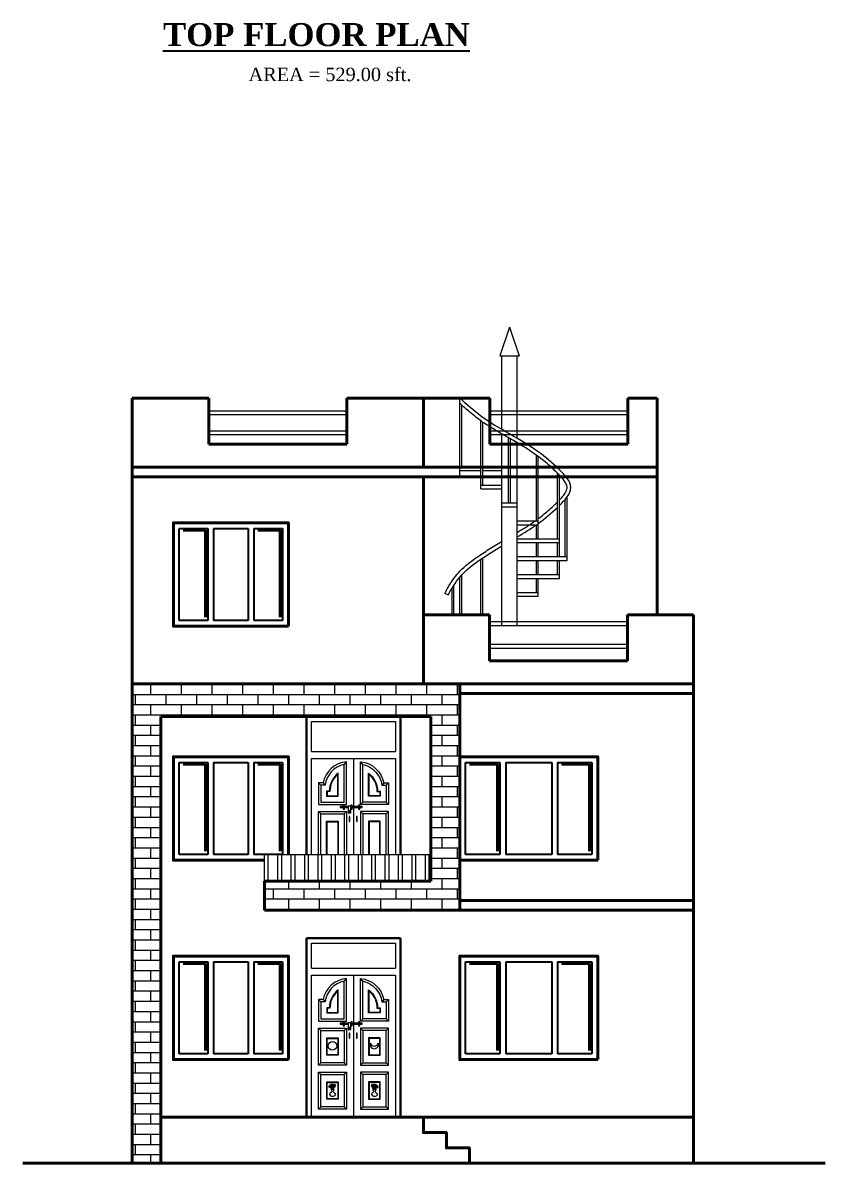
# Model space of a CAD drawing. Header units: feet. Extents: x 4160 to 31260, y -20219 to -1382.
# Drawn here: x 18464 to 18883, y -7778 to -7183 of the extents above; entities that cross this region are included whole.
import ezdxf

# ---------------------------------------------------------------- set-up
doc = ezdxf.new("R2010")
doc.units = ezdxf.units.FT
doc.header["$LTSCALE"] = 50
doc.header["$MEASUREMENT"] = 0
for name, color, linetype, lineweight in [('DIMENSION', 142, 'Continuous', 13), ('DOOR ELEVATION', 21, 'Continuous', 15), ('elevation', 201, 'Continuous', 30), ('Text1', 3, 'Continuous', 25), ('wall', 6, 'Continuous', 40), ('WINDOW ELEVATION', 140, 'Continuous', 18)]:
    doc.layers.add(name, color=color, linetype=linetype, lineweight=lineweight)
doc.layers.add('Hatch', color=30, linetype='Continuous')
doc.layers.add('Text', color=7, linetype='Continuous')
doc.styles.add('7 INCH', font='times.ttf', dxfattribs={"height": 7})

# ---------------------------------------------------------------- blocks, each defined once
blk = doc.blocks.new('fgd111')
at = {"layer": 'DOOR ELEVATION'}
for p, q in [((7386.74, -2949.91), (7387.88, -2948.6)), ((7387.88, -2948.6), (7387.88, -2948.6)), ((7391.31, -2946.91), (7391.31, -3015.96)), ((7395.88, -2949.91), (7394.74, -2948.6)), ((7394.74, -2948.6), (7394.74, -2948.6)), ((7374.17, -2958.88), (7375.31, -2960.02)), ((7376.45, -2958.88), (7377.28, -2960.02)), ((7406.17, -2958.88), (7405.34, -2960.02)), ((7408.45, -2958.88), (7407.31, -2960.02)), ((7374.17, -2972.86), (7375.31, -2974.01)), ((7387.88, -2972.86), (7386.74, -2974.01)), ((7394.74, -2969.44), (7395.88, -2968.29)), ((7394.74, -2972.86), (7395.88, -2974.01)), ((7407.31, -2968.29), (7408.45, -2969.44)), ((7408.45, -2972.86), (7407.31, -2974.01)), ((7375.31, -2989.84), (7374.17, -2990.98)), ((7387.88, -2990.98), (7386.74, -2989.84)), ((7394.74, -2990.98), (7395.88, -2989.84)), ((7407.31, -2989.84), (7408.45, -2990.98)), ((7374.17, -2994.41), (7375.31, -2995.56)), ((7387.88, -2994.41), (7386.74, -2995.56)), ((7394.74, -2994.41), (7395.88, -2995.56)), ((7408.45, -2994.41), (7407.31, -2995.56)), ((7379.86, -3002), (7379.1, -3001.58)), ((7379.8, -3001.7), (7379.35, -3000.97)), ((7379.8, -3001.7), (7379.55, -3001.63)), ((7380.48, -3001.51), (7379.62, -3001.02)), ((7380.36, -3001.51), (7379.68, -3001.2)), ((7379.99, -3001.02), (7379.74, -3000.71)), ((7380.23, -3000.77), (7379.86, -3000.65)), ((7379.99, -3001.51), (7379.86, -3001.45)), ((7379.99, -3001.02), (7380.17, -3000.58)), ((7379.99, -3001.51), (7379.99, -3001.02)), ((7380.11, -3002.07), (7379.99, -3001.51)), ((7380.23, -3000.77), (7380.48, -3000.46)), ((7381.1, -3001.57), (7380.23, -3000.77)), ((7380.48, -3001.51), (7380.36, -3001.51)), ((7380.43, -3000.96), (7380.68, -3000.76)), ((7380.48, -3001.51), (7381.1, -3000.83)), ((7380.79, -3002.56), (7380.48, -3001.51)), ((7380.54, -3000.57), (7380.49, -3000.28)), ((7380.65, -3000.66), (7380.54, -3000.57)), ((7380.7, -3000.59), (7380.59, -3000.39)), ((7380.6, -3001.11), (7380.61, -3000.69)), ((7380.61, -3000.69), (7380.78, -3000.49)), ((7380.61, -3000.95), (7380.79, -3000.79)), ((7380.68, -3000.76), (7380.8, -3000.19)), ((7381.1, -3000.83), (7380.79, -3000.34)), ((7380.79, -3000.79), (7380.88, -3000.58)), ((7380.93, -3000.57), (7380.99, -3000.21)), ((7381.22, -3000.58), (7381.04, -3000.52)), ((7381.04, -3002.13), (7381.1, -3001.57)), ((7381.1, -3000.83), (7381.47, -3000.65)), ((7381.16, -3001.51), (7381.22, -3001.2)), ((7381.28, -3002), (7381.16, -3001.51)), ((7381.22, -3000.58), (7381.34, -3000.4)), ((7381.53, -3001.02), (7381.22, -3000.58)), ((7381.22, -3001.2), (7381.65, -3000.95)), ((7381.49, -3000.83), (7381.44, -3000.37)), ((7381.47, -3000.65), (7381.65, -3000.34)), ((7381.71, -3001.15), (7381.49, -3000.82)), ((7381.78, -3001.45), (7381.59, -3000.58)), ((7381.65, -3000.95), (7382.02, -3000.46)), ((7381.71, -3000.72), (7381.78, -3000.34)), ((7381.79, -3000.95), (7381.71, -3000.72)), ((7381.71, -3002.44), (7381.78, -3001.45)), ((7381.78, -3001.08), (7381.84, -3000.52)), ((7382.02, -3001.76), (7381.78, -3001.08)), ((7381.9, -3001.88), (7382.27, -3001.57)), ((7382.08, -3000.3), (7382.14, -3000.47)), ((7382.09, -3001.73), (7382.19, -3001.42)), ((7382.12, -3000.65), (7382.16, -3000.37)), ((7382.19, -3001.42), (7382.12, -3000.65)), ((7382.13, -3000.62), (7382.22, -3000.49)), ((7382.14, -3000.54), (7382.26, -3000.4)), ((7382.15, -3000.45), (7382.32, -3000.28)), ((7382.16, -3000.37), (7382.25, -3000.3)), ((7382.19, -3001.42), (7382.32, -3001.03)), ((7382.27, -3001.57), (7382.33, -3001.14)), ((7382.27, -3001.57), (7382.52, -3001.2)), ((7382.32, -3001.03), (7382.62, -3000.76)), ((7382.33, -3001.14), (7382.52, -3000.89)), ((7382.39, -3001.39), (7382.46, -3001.14)), ((7382.46, -3001.14), (7382.58, -3001.02)), ((7400.3, -3001.03), (7400, -3000.76)), ((7400.16, -3001.14), (7400.04, -3001.02)), ((7400.29, -3001.14), (7400.1, -3000.89)), ((7400.35, -3001.57), (7400.1, -3001.2)), ((7400.22, -3001.39), (7400.16, -3001.14)), ((7400.47, -3000.45), (7400.29, -3000.28)), ((7400.35, -3001.57), (7400.29, -3001.14)), ((7400.43, -3001.42), (7400.3, -3001.03)), ((7400.72, -3001.88), (7400.35, -3001.57)), ((7400.46, -3000.37), (7400.36, -3000.3)), ((7400.47, -3000.54), (7400.36, -3000.4)), ((7400.49, -3000.62), (7400.4, -3000.49)), ((7400.43, -3001.42), (7400.5, -3000.65)), ((7400.53, -3001.73), (7400.43, -3001.42)), ((7400.5, -3000.65), (7400.46, -3000.37)), ((7400.54, -3000.3), (7400.48, -3000.47)), ((7400.97, -3000.95), (7400.6, -3000.46)), ((7400.6, -3001.76), (7400.84, -3001.08)), ((7400.84, -3001.08), (7400.78, -3000.52)), ((7400.83, -3000.95), (7400.91, -3000.72)), ((7400.91, -3000.72), (7400.84, -3000.34)), ((7400.84, -3001.45), (7401.03, -3000.58)), ((7400.9, -3002.44), (7400.84, -3001.45)), ((7400.91, -3001.15), (7401.13, -3000.82)), ((7401.15, -3000.65), (7400.97, -3000.34)), ((7401.4, -3001.2), (7400.97, -3000.95)), ((7401.09, -3001.02), (7401.4, -3000.58)), ((7401.13, -3000.83), (7401.18, -3000.37)), ((7401.52, -3000.83), (7401.15, -3000.65)), ((7401.4, -3000.58), (7401.27, -3000.4)), ((7401.34, -3002), (7401.46, -3001.51)), ((7401.4, -3000.58), (7401.58, -3000.52)), ((7401.46, -3001.51), (7401.4, -3001.2)), ((7401.52, -3000.83), (7401.83, -3000.34)), ((7401.52, -3001.57), (7402.38, -3000.77)), ((7402.14, -3001.51), (7401.52, -3000.83)), ((7401.58, -3002.13), (7401.52, -3001.57)), ((7401.69, -3000.57), (7401.63, -3000.21)), ((7401.83, -3000.79), (7401.74, -3000.58)), ((7401.94, -3000.76), (7401.82, -3000.19)), ((7402.01, -3000.95), (7401.83, -3000.79)), ((7401.83, -3002.56), (7402.14, -3001.51)), ((7402, -3000.69), (7401.84, -3000.49)), ((7401.92, -3000.59), (7402.03, -3000.39)), ((7402.19, -3000.96), (7401.94, -3000.76)), ((7401.97, -3000.66), (7402.08, -3000.57)), ((7402.02, -3001.11), (7402, -3000.69)), ((7402.08, -3000.57), (7402.13, -3000.28)), ((7402.38, -3000.77), (7402.14, -3000.46)), ((7402.14, -3001.51), (7403, -3001.02)), ((7402.14, -3001.51), (7402.26, -3001.51)), ((7402.26, -3001.51), (7402.94, -3001.2)), ((7402.38, -3000.77), (7402.76, -3000.65)), ((7402.63, -3001.02), (7402.45, -3000.58)), ((7402.51, -3002.07), (7402.63, -3001.51)), ((7402.63, -3001.02), (7402.88, -3000.71)), ((7402.63, -3001.51), (7402.63, -3001.02)), ((7402.63, -3001.51), (7402.76, -3001.45)), ((7402.76, -3002), (7403.51, -3001.58)), ((7402.82, -3001.7), (7403.27, -3000.97)), ((7402.82, -3001.7), (7403.06, -3001.63)), ((7379.86, -3002), (7379.17, -3001.93)), ((7380.11, -3002.07), (7379.8, -3001.7)), ((7380.05, -3002.19), (7379.8, -3002.19)), ((7380.23, -3002.37), (7379.86, -3002)), ((7380.23, -3002.37), (7380.11, -3002.07)), ((7380.48, -3002.5), (7380.23, -3002.37)), ((7380.67, -3002.81), (7380.48, -3002.5)), ((7381.04, -3002.99), (7380.67, -3002.81)), ((7380.79, -3002.56), (7381.04, -3002.13)), ((7381.04, -3002.87), (7380.79, -3002.56)), ((7381.04, -3002.99), (7381.59, -3002.74)), ((7381.04, -3002.99), (7381.34, -3002.74)), ((7381.04, -3002.99), (7381.04, -3002.87)), ((7381.41, -3002.44), (7381.28, -3002)), ((7381.34, -3002.74), (7381.41, -3002.44)), ((7381.59, -3002.74), (7381.9, -3001.88)), ((7401.03, -3002.74), (7400.72, -3001.88)), ((7401.58, -3002.99), (7401.03, -3002.74)), ((7401.21, -3002.44), (7401.34, -3002)), ((7401.27, -3002.74), (7401.21, -3002.44)), ((7401.58, -3002.99), (7401.27, -3002.74)), ((7401.83, -3002.56), (7401.58, -3002.13)), ((7401.58, -3002.87), (7401.83, -3002.56)), ((7401.58, -3002.99), (7401.95, -3002.81)), ((7401.58, -3002.99), (7401.58, -3002.87)), ((7401.95, -3002.81), (7402.14, -3002.5)), ((7402.14, -3002.5), (7402.38, -3002.37)), ((7402.38, -3002.37), (7402.76, -3002)), ((7402.38, -3002.37), (7402.51, -3002.07)), ((7402.51, -3002.07), (7402.82, -3001.7)), ((7402.57, -3002.19), (7402.82, -3002.19)), ((7402.76, -3002), (7403.45, -3001.93)), ((7375.31, -3011.39), (7374.17, -3012.53)), ((7387.88, -3012.53), (7386.74, -3011.39)), ((7394.74, -3012.53), (7395.88, -3011.39)), ((7407.31, -3011.39), (7408.45, -3012.53))]:
    blk.add_line(p, q, dxfattribs=at)
for points in [[(7387.88, -2969.44), (7387.88, -2948.6, 0.33491), (7376.45, -2958.88), (7374.17, -2958.88), (7374.17, -2969.44)], [(7386.74, -2968.29), (7386.74, -2949.91, 0.327311), (7377.43, -2960.02), (7375.31, -2960.02), (7375.31, -2968.29)], [(7394.74, -2969.44), (7394.74, -2948.6, -0.33491), (7406.17, -2958.88), (7408.45, -2958.88), (7408.45, -2969.44)], [(7395.88, -2968.29), (7395.88, -2949.91, -0.327311), (7405.19, -2960.02), (7407.31, -2960.02), (7407.31, -2968.29)], [(7383.88, -2965.44), (7383.88, -2954.19, 0.238492), (7379.49, -2962.88), (7378.17, -2962.88), (7378.17, -2965.44)], [(7383.59, -2965.15), (7383.59, -2954.77, 0.231176), (7379.78, -2963.17), (7378.45, -2963.17), (7378.45, -2965.15)], [(7398.74, -2965.44), (7398.74, -2954.19, -0.238492), (7403.13, -2962.88), (7404.45, -2962.88), (7404.45, -2965.44)], [(7399.02, -2965.15), (7399.02, -2954.77, -0.231176), (7402.84, -2963.17), (7404.17, -2963.17), (7404.17, -2965.15)]]:
    blk.add_lwpolyline(points, format="xyb", close=True, dxfattribs=at)
for points in [[(7374.17, -2990.98), (7374.17, -2972.86), (7387.88, -2972.86), (7387.88, -2990.98)], [(7386.85, -2969.78), (7386.32, -2969.78), (7386.32, -2971.69), (7386.85, -2971.69)], [(7390.04, -2970.26), (7388.77, -2970.26), (7388.77, -2973.62), (7390.04, -2973.62)], [(7389.5, -2972.4), (7389.34, -2972.4), (7389.34, -2973.13), (7389.5, -2973.13)], [(7390.63, -2969.78), (7390.1, -2969.78), (7390.1, -2971.69), (7390.63, -2971.69)], [(7394.36, -2969.78), (7393.83, -2969.78), (7393.83, -2971.69), (7394.36, -2971.69)], [(7408.45, -2990.98), (7408.45, -2972.86), (7394.74, -2972.86), (7394.74, -2990.98)], [(7375.31, -2989.84), (7375.31, -2974.01), (7386.74, -2974.01), (7386.74, -2989.84)], [(7378.17, -2977.64), (7383.88, -2977.64), (7383.88, -2986.21), (7378.17, -2986.21)], [(7378.45, -2977.92), (7383.59, -2977.92), (7383.59, -2985.92), (7378.45, -2985.92)], [(7389.56, -2975.37), (7389.28, -2975.37), (7389.28, -2977.8), (7389.56, -2977.8)], [(7393.1, -2975.37), (7392.81, -2975.37), (7392.81, -2977.8), (7393.1, -2977.8)], [(7407.31, -2989.84), (7407.31, -2974.01), (7395.88, -2974.01), (7395.88, -2989.84)], [(7404.45, -2977.64), (7398.74, -2977.64), (7398.74, -2986.21), (7404.45, -2986.21)], [(7404.17, -2977.92), (7399.02, -2977.92), (7399.02, -2985.92), (7404.17, -2985.92)], [(7374.17, -3012.53), (7374.17, -2994.41), (7387.88, -2994.41), (7387.88, -3012.53)], [(7375.31, -3011.39), (7375.31, -2995.56), (7386.74, -2995.56), (7386.74, -3011.39)], [(7408.45, -3012.53), (7408.45, -2994.41), (7394.74, -2994.41), (7394.74, -3012.53)], [(7407.31, -3011.39), (7407.31, -2995.56), (7395.88, -2995.56), (7395.88, -3011.39)], [(7383.88, -3007.76), (7378.17, -3007.76), (7378.17, -2999.19), (7383.88, -2999.19)], [(7383.59, -3007.47), (7378.45, -3007.47), (7378.45, -2999.47), (7383.59, -2999.47)], [(7398.74, -3007.76), (7404.45, -3007.76), (7404.45, -2999.19), (7398.74, -2999.19)], [(7399.02, -3007.47), (7404.17, -3007.47), (7404.17, -2999.47), (7399.02, -2999.47)]]:
    blk.add_lwpolyline(points, close=True, dxfattribs=at)
for points in [[(7386.32, -2970.45), (7384.73, -2970.45), (7384.73, -2970.9), (7386.32, -2970.9)], [(7388.77, -2970.45), (7386.85, -2970.45)], [(7386.85, -2970.9), (7388.77, -2970.9)], [(7390.1, -2970.45), (7390.04, -2970.45)], [(7390.04, -2970.9), (7390.1, -2970.9)], [(7393.83, -2970.45), (7390.63, -2970.45)], [(7390.63, -2970.9), (7393.83, -2970.9)], [(7394.36, -2970.9), (7395.55, -2970.9), (7395.55, -2970.45), (7394.36, -2970.45)]]:
    blk.add_lwpolyline(points, dxfattribs=at)
blk.add_circle((7381, -2981.6), 2.13, dxfattribs=at)
for centre, radius, start, end in [((7401.48, -2980.87), 2.13, 162.1563, 17.8437), ((7401.48, -2979.57), 2.13, 197.8437, 342.1563), ((7381.04, -3001.23), 4.98, 258.8313, 281.1687), ((7401.58, -3001.23), 4.98, 258.8313, 281.1687)]:
    blk.add_arc(centre, radius, start, end, dxfattribs=at)
blk.add_ellipse((7381.04, -3002.92), major_axis=(-0.701, 0), ratio=0.098223, dxfattribs=at)
at = {"layer": 'DOOR ELEVATION', "extrusion": (0, 0, -1)}
blk.add_ellipse((7401.58, -3002.92), major_axis=(0.701, 0), ratio=0.098223, dxfattribs=at)
at = {"layer": 'DOOR ELEVATION'}
for points in [[(7380.34, -3002.92), (7380.34, -3003.25), (7380.67, -3003.82), (7380.4, -3004.46), (7379.6, -3005.16), (7380.07, -3006.12)], [(7381.74, -3002.92), (7381.74, -3003.25), (7381.4, -3003.82), (7381.67, -3004.46), (7382.47, -3005.16), (7382, -3006.12)], [(7400.88, -3002.92), (7400.88, -3003.25), (7401.21, -3003.82), (7400.95, -3004.46), (7400.15, -3005.16), (7400.62, -3006.12)], [(7402.28, -3002.92), (7402.28, -3003.25), (7401.95, -3003.82), (7402.22, -3004.46), (7403.01, -3005.16), (7402.55, -3006.12)]]:
    blk.add_spline(points, degree=3, dxfattribs=at)
at = {"layer": 'elevation'}
for p, q in [((7414.31, -2928.74), (7368.31, -2928.74)), ((7368.31, -2928.74), (7368.31, -3016.53)), ((7414.31, -3016.53), (7414.31, -2928.74)), ((7368.31, -3016.53), (7370.74, -3016.53)), ((7411.88, -3016.53), (7414.31, -3016.53))]:
    blk.add_line(p, q, dxfattribs=at)
at = {"layer": 'WINDOW ELEVATION'}
for p, q in [((7370.74, -2943.48), (7370.74, -2931.17)), ((7370.74, -2931.17), (7411.88, -2931.17)), ((7411.88, -2931.17), (7411.88, -2943.48)), ((7370.74, -2943.48), (7411.88, -2943.48)), ((7370.74, -3016.53), (7370.74, -2946.91)), ((7370.74, -2946.91), (7411.88, -2946.91)), ((7411.88, -2946.91), (7411.88, -3016.53))]:
    blk.add_line(p, q, dxfattribs=at)
blk = doc.blocks.new('*U143')
at = {"layer": 'DIMENSION', "ltscale": 0.1}
for p, q in [((-2, -7), (-2, 7)), ((0, -7), (0, 7))]:
    blk.add_line(p, q, dxfattribs=at)
blk = doc.blocks.new('*U144')
at = {"layer": 'DIMENSION', "color": 0, "linetype": 'ByBlock', "lineweight": -2, "transparency": 16777216}
for p in [(12437.2, -7979.48), (12444.2, -7979.48), (12451.2, -7979.48), (12458.2, -7979.48), (12465.2, -7979.48), (12472.2, -7979.48), (12479.2, -7979.48), (12486.2, -7979.48), (12493.2, -7979.48), (12500.2, -7979.48), (12507.2, -7979.48), (12514.2, -7979.48), (12521.2, -7979.48)]:
    blk.add_blockref('*U143', p, dxfattribs=at)

msp = doc.modelspace()

# ---------------------------------------------------------------- hatches: boundary and pattern name
at = {"layer": 'DIMENSION', "ltscale": 0.1}
h = msp.add_hatch(dxfattribs=at)
h.set_pattern_fill('AR-BRSTD', color=256, scale=2)
h.set_pattern_definition([(0, (6155.155, 355.908), (0, 5.334), []), (90, (6155.155, 355.908), (-8, 5.334), [5.334, -5.334])])
h.paths.add_polyline_path([(18521.33, -7527.57), (18521.33, -7777.57), (18536.33, -7777.57), (18536.33, -7544.57), (18677.25, -7544.57), (18677.25, -7630.57), (18590.36, -7630.57), (18590.36, -7645.57), (18692.25, -7645.57), (18692.25, -7544.57), (18692.25, -7527.57)])

# ---------------------------------------------------------------- linework, layer by layer
at = {"color": 1, "lineweight": 5}
for p, q in [((18718.25, -7341.57), (18713.25, -7356.57)), ((18718.25, -7341.57), (18723.25, -7356.57)), ((18713.25, -7356.57), (18723.25, -7356.57)), ((18714.25, -7394.94), (18714.25, -7356.57)), ((18722.25, -7399.55), (18722.25, -7356.57)), ((18714.25, -7497.04), (18714.25, -7397.25)), ((18722.25, -7497.04), (18722.25, -7401.87))]:
    msp.add_line(p, q, dxfattribs=at)
at = {"lineweight": 5}
for p, q in [((18692.27, -7416.57), (18692.27, -7378.57)), ((18693.27, -7414.57), (18693.27, -7382.17)), ((18703.25, -7425.9), (18703.25, -7390.37)), ((18704.25, -7423.9), (18704.25, -7391.07)), ((18717.75, -7433.24), (18717.75, -7399.25)), ((18718.75, -7433.24), (18718.75, -7399.83)), ((18732.25, -7442.57), (18732.25, -7408.31)), ((18733.25, -7451.9), (18733.25, -7409.05)), ((18703.25, -7414.57), (18692.27, -7414.57)), ((18714.25, -7414.57), (18704.25, -7414.57)), ((18703.25, -7416.57), (18692.27, -7416.57)), ((18714.25, -7416.57), (18704.25, -7416.57)), ((18743.23, -7451.9), (18743.23, -7417.72)), ((18744.23, -7461.24), (18744.23, -7418.72)), ((18703.25, -7423.9), (18714.25, -7423.9)), ((18703.25, -7425.9), (18714.25, -7425.9)), ((18714.25, -7433.24), (18722.25, -7433.24)), ((18747.25, -7461.24), (18747.25, -7431.42)), ((18748.25, -7463.24), (18748.25, -7430.17)), ((18714.25, -7435.24), (18722.25, -7435.24)), ((18722.25, -7442.57), (18733.25, -7442.57)), ((18722.25, -7444.57), (18733.25, -7444.57)), ((18732.25, -7451.9), (18732.25, -7444.57)), ((18722.25, -7451.9), (18744.23, -7451.9)), ((18722.25, -7453.9), (18744.23, -7453.9)), ((18732.25, -7461.24), (18732.25, -7453.9)), ((18733.25, -7461.24), (18733.25, -7453.9)), ((18743.23, -7461.24), (18743.23, -7453.9)), ((18703.25, -7491.57), (18703.25, -7462.57)), ((18704.25, -7491.57), (18704.25, -7461.89)), ((18722.25, -7461.24), (18748.25, -7461.24)), ((18722.25, -7463.24), (18748.25, -7463.24)), ((18732.25, -7470.57), (18732.25, -7463.24)), ((18733.25, -7470.57), (18733.25, -7463.24)), ((18743.23, -7470.57), (18743.23, -7463.24)), ((18744.23, -7472.57), (18744.23, -7463.24)), ((18692.27, -7491.57), (18692.27, -7471.9)), ((18693.27, -7491.57), (18693.27, -7470.76)), ((18722.25, -7470.57), (18744.23, -7470.57)), ((18722.25, -7472.57), (18744.23, -7472.57)), ((18732.25, -7479.9), (18732.25, -7472.57)), ((18733.25, -7481.9), (18733.25, -7472.57)), ((18684.51, -7480.25), (18686.25, -7481.24)), ((18688.25, -7491.57), (18688.25, -7477.75)), ((18689.25, -7491.57), (18689.25, -7476.11)), ((18722.25, -7479.9), (18733.25, -7479.9)), ((18722.25, -7481.9), (18733.25, -7481.9))]:
    msp.add_line(p, q, dxfattribs=at)
at = {"color": 2, "lineweight": 5}
for points, knots in [([(18744.23, -7434.57), (18747.14, -7431.74), (18753.37, -7425.24), (18743.1, -7414.5), (18732.85, -7405.69), (18718.22, -7397.16), (18703.78, -7389.03), (18695.84, -7381.81), (18692.27, -7378.57)], [75.262079, 75.262079, 75.262079, 75.262079, 86.368038, 97.473998, 111.885391, 129.552057, 147.218724, 161.630117, 161.630117, 161.630117, 161.630117]), ([(18744.23, -7431.75), (18744.27, -7431.71), (18744.31, -7431.67), (18745.17, -7430.79), (18745.93, -7429.94), (18747.05, -7428.45), (18747.45, -7427.81), (18747.96, -7426.74), (18748.11, -7426.31), (18748.23, -7425.66), (18748.26, -7425.42), (18748.25, -7424.96), (18748.22, -7424.72), (18748.06, -7423.96), (18747.83, -7423.4), (18747.16, -7422.19), (18746.71, -7421.55), (18745.67, -7420.25), (18745.08, -7419.6), (18743.91, -7418.38), (18743.33, -7417.81), (18742.19, -7416.71), (18741.63, -7416.17), (18739.97, -7414.61), (18738.88, -7413.63), (18735.63, -7410.84), (18733.48, -7409.16), (18728.86, -7405.93), (18726.41, -7404.37), (18721.48, -7401.39), (18719.01, -7399.97), (18714.07, -7397.14), (18711.59, -7395.73), (18707.48, -7393.22), (18705.83, -7392.16), (18703.08, -7390.26), (18701.96, -7389.44), (18699.77, -7387.76), (18698.7, -7386.89), (18695.81, -7384.46), (18694.03, -7382.86), (18692.27, -7381.27)], [77.08352, 77.08352, 77.08352, 77.08352, 77.242412, 77.242412, 80.515182, 80.515182, 83.138564, 83.138564, 85.158074, 85.158074, 86.444492, 86.444492, 87.73091, 87.73091, 90.274846, 90.274846, 92.818782, 92.818782, 95.362719, 95.362719, 97.574631, 97.574631, 99.786544, 99.786544, 104.210369, 104.210369, 113.05802, 113.05802, 121.90567, 121.90567, 130.374239, 130.374239, 138.842807, 138.842807, 144.634712, 144.634712, 148.693251, 148.693251, 152.751791, 152.751791, 159.822746, 159.822746, 159.822746, 159.822746]), ([(18733.25, -7441.42), (18734.31, -7440.64), (18735.34, -7439.83), (18738.18, -7437.49), (18739.97, -7435.88), (18742.26, -7433.7), (18742.68, -7433.29), (18743.15, -7432.83), (18743.19, -7432.79), (18743.23, -7432.75)], [62.378398, 62.378398, 62.378398, 62.378398, 66.574405, 66.574405, 73.969642, 73.969642, 75.606027, 75.606027, 75.772325, 75.772325, 75.772325, 75.772325]), ([(18722.25, -7448.57), (18723.89, -7447.59), (18725.52, -7446.61), (18728.36, -7444.82), (18729.59, -7444.01), (18731.28, -7442.85), (18731.77, -7442.51), (18732.25, -7442.16)], [48.950943, 48.950943, 48.950943, 48.950943, 54.647719, 54.647719, 59.179168, 59.179168, 61.066304, 61.066304, 61.066304, 61.066304]), ([(18684.51, -7480.25), (18684.79, -7479.76), (18685.07, -7479.27), (18685.91, -7477.78), (18686.49, -7476.79), (18687.78, -7474.68), (18688.51, -7473.56), (18689.77, -7471.83), (18690.25, -7471.21), (18691.87, -7469.27), (18693.07, -7468.04), (18695.84, -7465.53), (18697.42, -7464.28), (18700.14, -7462.28), (18701.27, -7461.5), (18703.52, -7459.97), (18704.65, -7459.22), (18708.05, -7457.03), (18710.34, -7455.62), (18713.17, -7453.92), (18713.71, -7453.6), (18714.25, -7453.27)], [0, 0, 0, 0, 1.677595, 1.677595, 5.032785, 5.032785, 8.888708, 8.888708, 11.136771, 11.136771, 16.040783, 16.040783, 21.828495, 21.828495, 25.8367, 25.8367, 29.844905, 29.844905, 37.861316, 37.861316, 39.737638, 39.737638, 39.737638, 39.737638]), ([(18686.25, -7481.24), (18688.09, -7477.98), (18692.3, -7470.51), (18702.81, -7462.63), (18710.53, -7457.83), (18714.25, -7455.6)], [0, 0, 0, 0, 11.105959, 25.517352, 38.547817, 38.547817, 38.547817, 38.547817])]:
    msp.add_open_spline(points, degree=3, knots=knots, dxfattribs=at)
for points in [[(18733.25, -7443.9), (18736.71, -7441.42), (18739.85, -7438.76), (18743.23, -7435.53)], [(18722.25, -7450.89), (18725.7, -7448.86), (18729.13, -7446.78), (18732.31, -7444.57)]]:
    msp.add_open_spline(points, degree=3, dxfattribs=at)
at = {"layer": 'DIMENSION', "ltscale": 0.1}
for p, q in [((18561.3, -7385.11), (18633.3, -7385.11)), ((18707.89, -7385.11), (18779.89, -7385.11)), ((18561.3, -7387.11), (18633.3, -7387.11)), ((18707.89, -7387.11), (18779.89, -7387.11)), ((18561.3, -7395.55), (18633.3, -7395.55)), ((18561.3, -7397.55), (18633.3, -7397.55)), ((18707.89, -7395.55), (18779.89, -7395.55)), ((18707.89, -7397.55), (18779.89, -7397.55)), ((18707.78, -7495.15), (18779.78, -7495.15)), ((18707.78, -7497.15), (18779.78, -7497.15)), ((18707.78, -7506.96), (18779.78, -7506.96)), ((18707.78, -7508.96), (18779.78, -7508.96)), ((18677.25, -7630.57), (18677.25, -7604.57))]:
    msp.add_line(p, q, dxfattribs=at)
for points in [[(18692.27, -7417.07), (18692.27, -7378.57), (18673.27, -7378.57)], [(18673.27, -7419.57), (18692.27, -7419.57), (18692.27, -7414.57)], [(18590.36, -7616.57), (18677.25, -7616.57)]]:
    msp.add_lwpolyline(points, dxfattribs=at)
at = {"layer": 'DOOR ELEVATION'}
for p, q in [((18631.94, -7569.68), (18633.15, -7568.28)), ((18636.8, -7566.49), (18636.8, -7616.57)), ((18641.67, -7569.68), (18640.45, -7568.28)), ((18618.56, -7579.23), (18619.78, -7580.44)), ((18620.99, -7579.23), (18621.87, -7580.44)), ((18652.61, -7579.23), (18651.73, -7580.44)), ((18655.04, -7579.23), (18653.83, -7580.44)), ((18618.56, -7594.1), (18619.78, -7595.32)), ((18633.15, -7594.1), (18631.94, -7595.32)), ((18640.45, -7590.46), (18641.67, -7589.24)), ((18640.45, -7594.1), (18641.67, -7595.32)), ((18653.83, -7589.24), (18655.04, -7590.46)), ((18655.04, -7594.1), (18653.83, -7595.32))]:
    msp.add_line(p, q, dxfattribs=at)
for points in [[(18633.15, -7590.46), (18633.15, -7568.28, 0.33491), (18620.99, -7579.23), (18618.56, -7579.23), (18618.56, -7590.46)], [(18631.94, -7589.24), (18631.94, -7569.68, 0.327311), (18622.04, -7580.44), (18619.78, -7580.44), (18619.78, -7589.24)], [(18640.45, -7590.46), (18640.45, -7568.28, -0.33491), (18652.61, -7579.23), (18655.04, -7579.23), (18655.04, -7590.46)], [(18641.67, -7589.24), (18641.67, -7569.68, -0.327311), (18651.57, -7580.44), (18653.83, -7580.44), (18653.83, -7589.24)], [(18628.9, -7586.2), (18628.9, -7574.23, 0.238492), (18624.22, -7583.48), (18622.82, -7583.48), (18622.82, -7586.2)], [(18628.59, -7585.9), (18628.59, -7574.85, 0.231176), (18624.53, -7583.79), (18623.12, -7583.79), (18623.12, -7585.9)], [(18644.71, -7586.2), (18644.71, -7574.23, -0.238492), (18649.38, -7583.48), (18650.79, -7583.48), (18650.79, -7586.2)], [(18645.01, -7585.9), (18645.01, -7574.85, -0.231176), (18649.07, -7583.79), (18650.48, -7583.79), (18650.48, -7585.9)]]:
    msp.add_lwpolyline(points, format="xyb", close=True, dxfattribs=at)
for points in [[(18618.56, -7616.57), (18618.56, -7594.1), (18633.15, -7594.1), (18633.15, -7616.57)], [(18631.5, -7591.54), (18629.8, -7591.54), (18629.8, -7592.01), (18631.5, -7592.01)], [(18634.1, -7591.54), (18632.06, -7591.54)], [(18632.06, -7592.01), (18634.1, -7592.01)], [(18635.51, -7591.54), (18635.45, -7591.54)], [(18635.45, -7592.01), (18635.51, -7592.01)], [(18639.48, -7591.54), (18636.07, -7591.54)], [(18636.07, -7592.01), (18639.48, -7592.01)], [(18640.04, -7592.01), (18641.31, -7592.01), (18641.31, -7591.54), (18640.04, -7591.54)], [(18655.04, -7616.57), (18655.04, -7594.1), (18640.45, -7594.1), (18640.45, -7616.57)], [(18619.78, -7616.57), (18619.78, -7595.32), (18631.94, -7595.32), (18631.94, -7616.57)], [(18622.82, -7616.57), (18622.82, -7599.18), (18628.9, -7599.18), (18628.9, -7616.57)], [(18623.12, -7616.57), (18623.12, -7599.49), (18628.59, -7599.49), (18628.59, -7616.57)], [(18653.83, -7616.57), (18653.83, -7595.32), (18641.67, -7595.32), (18641.67, -7616.57)], [(18650.79, -7616.57), (18650.79, -7599.18), (18644.71, -7599.18), (18644.71, -7616.57)], [(18650.48, -7616.57), (18650.48, -7599.49), (18645.01, -7599.49), (18645.01, -7616.57)]]:
    msp.add_lwpolyline(points, dxfattribs=at)
for points in [[(18632.06, -7590.82), (18631.5, -7590.82), (18631.5, -7592.86), (18632.06, -7592.86)], [(18635.45, -7591.33), (18634.1, -7591.33), (18634.1, -7594.91), (18635.45, -7594.91)], [(18634.87, -7593.61), (18634.7, -7593.61), (18634.7, -7594.39), (18634.87, -7594.39)], [(18636.07, -7590.82), (18635.51, -7590.82), (18635.51, -7592.86), (18636.07, -7592.86)], [(18640.04, -7590.82), (18639.48, -7590.82), (18639.48, -7592.86), (18640.04, -7592.86)], [(18634.94, -7596.77), (18634.64, -7596.77), (18634.64, -7599.36), (18634.94, -7599.36)], [(18638.71, -7596.77), (18638.4, -7596.77), (18638.4, -7599.36), (18638.71, -7599.36)]]:
    msp.add_lwpolyline(points, close=True, dxfattribs=at)
at = {"layer": 'elevation'}
for p, q in [((18661.27, -7544.57), (18612.33, -7544.57)), ((18612.33, -7544.57), (18612.33, -7616.57)), ((18661.27, -7616.57), (18661.27, -7544.57))]:
    msp.add_line(p, q, dxfattribs=at)
at = {"layer": 'Hatch', "linetype": 'Continuous'}
for p, q in [((18545.83, -7494.57), (18545.83, -7446.57)), ((18545.83, -7446.57), (18560.83, -7446.57)), ((18560.83, -7446.57), (18560.83, -7494.57)), ((18563.83, -7446.57), (18581.83, -7446.57)), ((18563.83, -7446.57), (18563.83, -7494.57)), ((18581.83, -7446.57), (18581.83, -7494.57)), ((18584.83, -7446.57), (18599.83, -7446.57)), ((18584.83, -7446.57), (18584.83, -7494.57)), ((18599.83, -7446.57), (18599.83, -7494.57)), ((18560.83, -7494.57), (18545.83, -7494.57)), ((18581.83, -7494.57), (18563.83, -7494.57)), ((18599.83, -7494.57), (18584.83, -7494.57)), ((18545.83, -7616.57), (18545.83, -7568.57)), ((18545.83, -7568.57), (18560.83, -7568.57)), ((18560.83, -7568.57), (18560.83, -7616.57)), ((18563.83, -7568.57), (18581.83, -7568.57)), ((18563.83, -7568.57), (18563.83, -7616.57)), ((18581.83, -7568.57), (18581.83, -7616.57)), ((18584.83, -7568.57), (18599.83, -7568.57)), ((18584.83, -7568.57), (18584.83, -7616.57)), ((18599.83, -7568.57), (18599.83, -7616.57)), ((18695.25, -7616.57), (18695.25, -7568.57)), ((18695.25, -7568.57), (18713.25, -7568.57)), ((18713.25, -7568.57), (18713.25, -7616.57)), ((18716.25, -7568.57), (18740.25, -7568.57)), ((18716.25, -7568.57), (18716.25, -7616.57)), ((18740.25, -7568.57), (18740.25, -7616.57)), ((18743.25, -7568.57), (18761.25, -7568.57)), ((18743.25, -7568.57), (18743.25, -7616.57)), ((18761.25, -7568.57), (18761.25, -7616.57)), ((18560.83, -7616.57), (18545.83, -7616.57)), ((18581.83, -7616.57), (18563.83, -7616.57)), ((18599.83, -7616.57), (18584.83, -7616.57)), ((18713.25, -7616.57), (18695.25, -7616.57)), ((18740.25, -7616.57), (18716.25, -7616.57)), ((18761.25, -7616.57), (18743.25, -7616.57)), ((18545.83, -7720.57), (18545.83, -7672.57)), ((18545.83, -7672.57), (18560.83, -7672.57)), ((18560.83, -7672.57), (18560.83, -7720.57)), ((18563.83, -7672.57), (18581.83, -7672.57)), ((18563.83, -7672.57), (18563.83, -7720.57)), ((18581.83, -7672.57), (18581.83, -7720.57)), ((18584.83, -7672.57), (18599.83, -7672.57)), ((18584.83, -7672.57), (18584.83, -7720.57)), ((18599.83, -7672.57), (18599.83, -7720.57)), ((18695.25, -7720.57), (18695.25, -7672.57)), ((18695.25, -7672.57), (18713.25, -7672.57)), ((18713.25, -7672.57), (18713.25, -7720.57)), ((18716.25, -7672.57), (18740.25, -7672.57)), ((18716.25, -7672.57), (18716.25, -7720.57)), ((18740.25, -7672.57), (18740.25, -7720.57)), ((18743.25, -7672.57), (18761.25, -7672.57)), ((18743.25, -7672.57), (18743.25, -7720.57)), ((18761.25, -7672.57), (18761.25, -7720.57)), ((18560.83, -7720.57), (18545.83, -7720.57)), ((18581.83, -7720.57), (18563.83, -7720.57)), ((18599.83, -7720.57), (18584.83, -7720.57)), ((18713.25, -7720.57), (18695.25, -7720.57)), ((18740.25, -7720.57), (18716.25, -7720.57)), ((18761.25, -7720.57), (18743.25, -7720.57))]:
    msp.add_line(p, q, dxfattribs=at)
at = {"layer": 'wall', "ltscale": 0.1}
for p, q in [((18521.33, -7777.57), (18521.33, -7378.57)), ((18521.33, -7378.57), (18561.3, -7378.57)), ((18561.3, -7378.57), (18561.3, -7402.57)), ((18633.3, -7378.57), (18633.3, -7402.57)), ((18633.3, -7378.57), (18707.89, -7378.57)), ((18673.27, -7414.57), (18673.27, -7378.57)), ((18707.89, -7378.57), (18707.89, -7402.57)), ((18779.89, -7378.57), (18779.89, -7402.57)), ((18779.89, -7378.57), (18795.22, -7378.57)), ((18795.22, -7491.57), (18795.22, -7378.57)), ((18561.3, -7402.57), (18633.3, -7402.57)), ((18707.89, -7402.57), (18779.89, -7402.57)), ((18521.33, -7414.57), (18795.22, -7414.57)), ((18795.22, -7419.57), (18795.22, -7414.57)), ((18521.33, -7419.57), (18795.22, -7419.57)), ((18673.27, -7527.57), (18673.27, -7419.57)), ((18814.29, -7777.57), (18814.29, -7491.57)), ((18707.78, -7515.57), (18779.78, -7515.57)), ((18521.33, -7527.57), (18814.29, -7527.57)), ((18692.25, -7544.57), (18692.25, -7527.57)), ((18536.33, -7777.57), (18536.33, -7544.57)), ((18536.33, -7544.57), (18677.25, -7544.57)), ((18677.25, -7630.57), (18677.25, -7544.57)), ((18692.25, -7645.57), (18692.25, -7544.57)), ((18590.36, -7645.57), (18590.36, -7630.57)), ((18692.25, -7640.57), (18814.29, -7640.57)), ((18590.36, -7645.57), (18814.29, -7645.57)), ((18536.33, -7753.57), (18814.29, -7753.57)), ((18464.27, -7777.57), (18882.94, -7777.57))]:
    msp.add_line(p, q, dxfattribs=at)
at = {"layer": 'wall', "color": 7, "linetype": 'Continuous'}
for p, q in [((18547.97, -7447.48), (18559.59, -7447.48)), ((18559.59, -7447.48), (18559.59, -7492.81)), ((18586.97, -7447.48), (18598.59, -7447.48)), ((18598.59, -7447.48), (18598.59, -7492.81)), ((18547.97, -7569.48), (18559.59, -7569.48)), ((18559.59, -7569.48), (18559.59, -7614.81)), ((18586.97, -7569.48), (18598.59, -7569.48)), ((18598.59, -7569.48), (18598.59, -7614.81)), ((18697.38, -7569.48), (18712, -7569.48)), ((18712, -7569.48), (18712, -7614.81)), ((18745.38, -7569.48), (18760, -7569.48)), ((18760, -7569.48), (18760, -7614.81)), ((18547.97, -7673.48), (18559.59, -7673.48)), ((18559.59, -7673.48), (18559.59, -7718.81)), ((18586.97, -7673.48), (18598.59, -7673.48)), ((18598.59, -7673.48), (18598.59, -7718.81)), ((18697.38, -7673.48), (18712, -7673.48)), ((18712, -7673.48), (18712, -7718.81)), ((18745.38, -7673.48), (18760, -7673.48)), ((18760, -7673.48), (18760, -7718.81))]:
    msp.add_line(p, q, dxfattribs=at)
for points in [[(18602.83, -7497.57), (18542.83, -7497.57), (18542.83, -7443.57), (18602.83, -7443.57)], [(18764.25, -7619.57), (18692.25, -7619.57), (18692.25, -7565.57), (18764.25, -7565.57)], [(18602.83, -7723.57), (18542.83, -7723.57), (18542.83, -7669.57), (18602.83, -7669.57)], [(18764.25, -7723.57), (18692.25, -7723.57), (18692.25, -7669.57), (18764.25, -7669.57)]]:
    msp.add_lwpolyline(points, close=True, dxfattribs=at)
at = {"layer": 'wall', "ltscale": 0.1}
for points in [[(18673.27, -7491.57), (18707.78, -7491.57)], [(18707.78, -7491.57), (18707.78, -7515.57)], [(18779.78, -7491.57), (18779.78, -7515.57)], [(18779.78, -7491.57), (18814.29, -7491.57)], [(18692.25, -7532.57), (18814.29, -7532.57)], [(18590.36, -7630.57), (18677.25, -7630.57)], [(18661.27, -7753.57), (18673.27, -7753.57), (18673.27, -7761.57), (18685.27, -7761.57), (18685.27, -7769.57), (18697.27, -7769.57), (18697.27, -7777.57)]]:
    msp.add_lwpolyline(points, dxfattribs=at)
at = {"layer": 'wall', "color": 7, "linetype": 'Continuous'}
msp.add_lwpolyline([(18590.36, -7619.57), (18542.83, -7619.57), (18542.83, -7565.57), (18602.83, -7565.57), (18602.83, -7616.57)], dxfattribs=at)
at = {"layer": 'WINDOW ELEVATION'}
for p, q in [((18614.91, -7562.84), (18614.91, -7547.15)), ((18614.91, -7547.15), (18658.69, -7547.15)), ((18658.69, -7547.15), (18658.69, -7562.84)), ((18614.91, -7562.84), (18658.69, -7562.84)), ((18614.91, -7616.57), (18614.91, -7566.49)), ((18614.91, -7566.49), (18658.69, -7566.49)), ((18658.69, -7566.49), (18658.69, -7616.57))]:
    msp.add_line(p, q, dxfattribs=at)

# ---------------------------------------------------------------- block references
at = {"layer": 'DIMENSION'}
msp.add_blockref('*U144', (6155.16, 355.91), dxfattribs=at)
at = {"layer": 'Text1', "xscale": 1.06399879325806, "yscale": 1.06399879325806, "zscale": 1.06399879325806}
msp.add_blockref('fgd111', (10772.46, -4543.98), dxfattribs=at)

# ---------------------------------------------------------------- texts
at = {"layer": 'Text', "style": '7 INCH'}
msp.add_text('AREA = 529.00 sft.', height=7, dxfattribs=at).set_placement((18582.08, -7213.25))
at = {"layer": 'Text', "insert": (18537.42, -7182.97), "char_height": 12, "width": 389.9994, "attachment_point": 1, "style": '7 INCH'}
msp.add_mtext('{\\fTimes New Roman|b1|i0|c0|p18;\\LTOP FLOOR PLAN}', dxfattribs=at)

doc.saveas('drawing.dxf')
